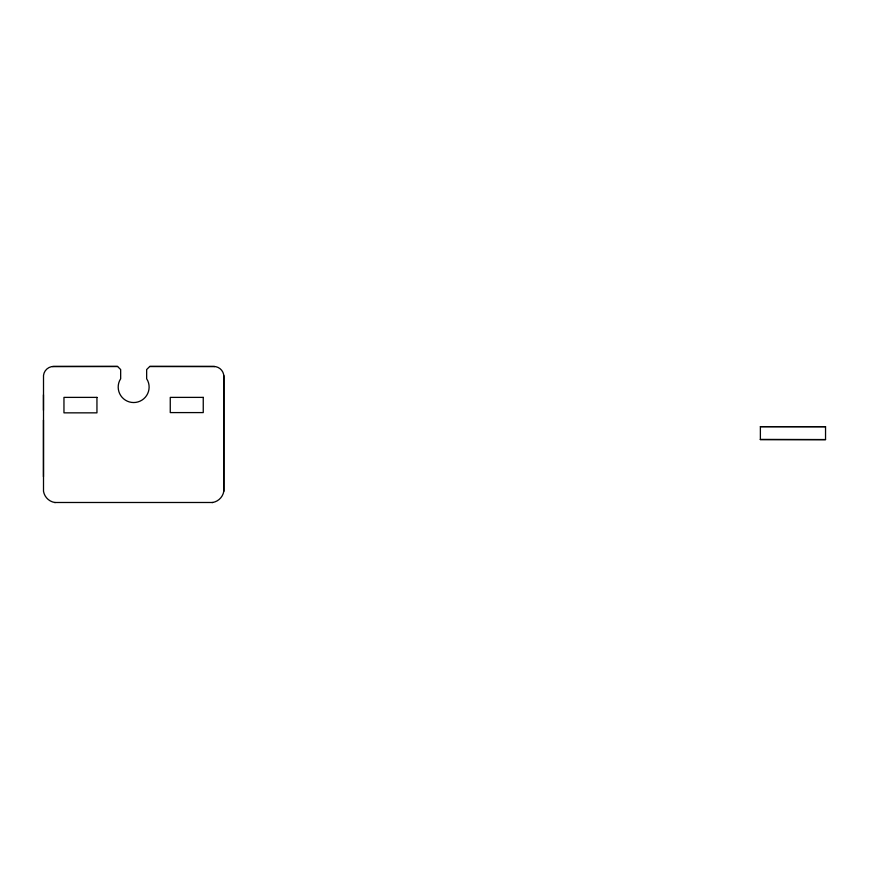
<?xml version="1.0" encoding="UTF-8"?>
<svg xmlns="http://www.w3.org/2000/svg" width="869" height="869" viewBox="0 0 869 869"><rect width="100%" height="100%" fill="white"/><g stroke="black" fill="none" stroke-linecap="round" stroke-linejoin="round"><path stroke-width="1.3" d="M212.025 502.543L212.612 502.488A13.665 13.665 0 0 0 223.811 491.289L223.8 375.408M760.375 439.529L760.386 426.646L824.192 426.646L825.55 426.712L825.539 439.605L760.375 439.529L825.539 439.605M223.811 491.289L223.865 376.766A10.135 10.135 0 0 0 213.557 366.457L149.75 366.457L146.655 369.553L146.655 378.765L147.849 380.937A15.468 15.468 0 0 1 133.663 402.543A15.468 15.468 0 0 1 119.466 380.937L120.661 378.765L120.661 369.553L117.565 366.457L53.759 366.457A10.135 10.135 0 0 0 43.515 375.408L43.504 491.289A13.665 13.665 0 0 0 54.704 502.488L55.268 502.543M52.412 366.522L117.565 366.457M54.704 502.488L212.612 502.488M149.75 366.457L214.915 366.522M760.386 426.646L825.55 426.712M43.45 394.808L43.45 410.277M43.45 420.118L43.45 476.712M96.948 397.383L63.958 397.383L63.958 412.851L96.948 412.851L96.948 397.383M203.248 397.383L170.259 397.383L170.259 412.59L203.248 412.59L203.248 397.383"/></g></svg>
